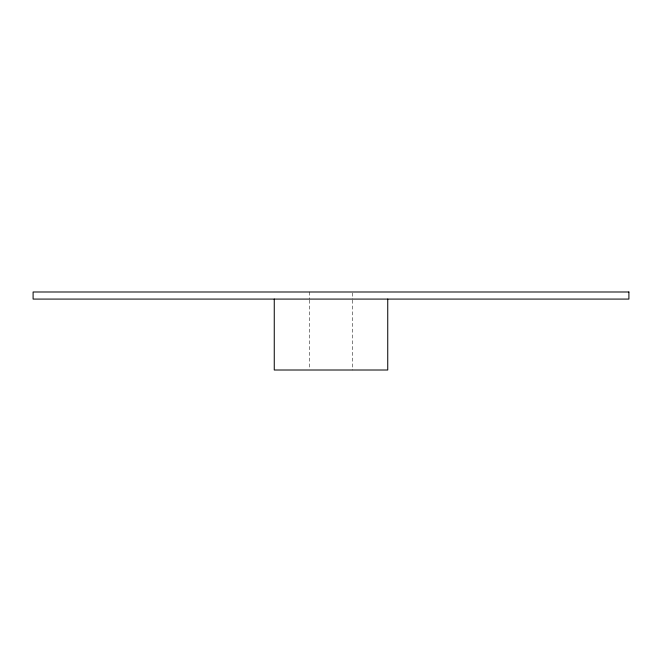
<?xml version="1.0" encoding="UTF-8"?>
<svg xmlns="http://www.w3.org/2000/svg" width="662" height="662" viewBox="0 0 662 662"><rect width="100%" height="100%" fill="white"/><g stroke="black" fill="none" stroke-linecap="round" stroke-linejoin="round"><path stroke-width="0.5" stroke-dasharray="3.31 2.48" d="M352.275 293.001L352.275 299.083M352.275 300.109L352.275 370.008M309.725 291.992L309.725 299.083M309.725 300.109L309.725 368.982"/><path stroke-width="0.99" d="M387.742 299.083L387.742 370.008L274.258 370.008L274.258 299.083M628.9 291.992L33.1 291.992L33.1 299.083L628.9 299.083L628.9 291.992"/></g></svg>
